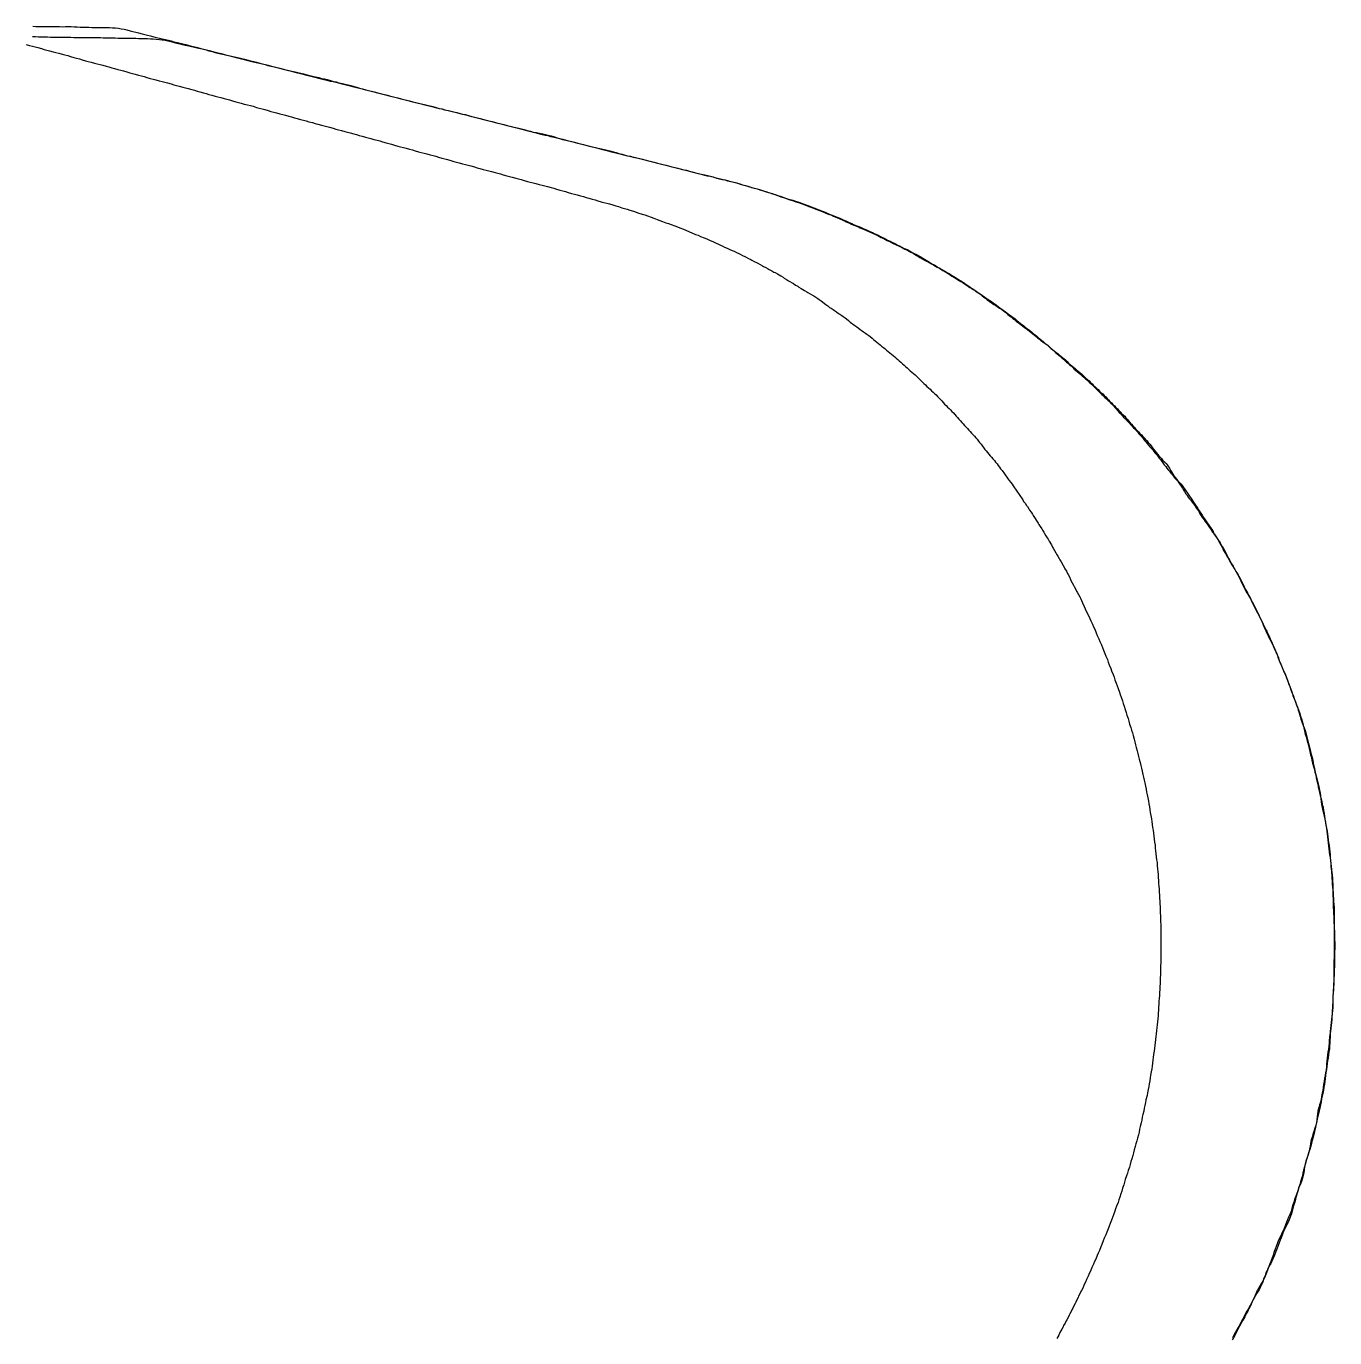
# Model space of a CAD drawing. Header units: millimetres. Extents: x 1.9 to 6, y -16.7 to 0.
# Drawn here: x 1.884 to 3.969, y -2.105 to -0.017 of the extents above; entities that cross this region are included whole.
import ezdxf

# ---------------------------------------------------------------- set-up
doc = ezdxf.new("R2010")
doc.units = ezdxf.units.MM
doc.header["$MEASUREMENT"] = 0
for name, color, linetype in [('Actual_1', 7, 'Continuous'), ('Actual_2', 7, 'Continuous'), ('Actual_3', 7, 'Continuous')]:
    doc.layers.add(name, color=color, linetype=linetype)

msp = doc.modelspace()

# ---------------------------------------------------------------- linework, layer by layer
at = {"layer": 'Actual_1'}
msp.add_lwpolyline([(1.8951, -0.0165), (1.8998, -0.0167), (1.9045, -0.0168), (1.9092, -0.0169), (1.9139, -0.017), (1.9186, -0.0171), (1.9233, -0.0171), (1.928, -0.0172), (1.9327, -0.0172), (1.9374, -0.0172), (1.9421, -0.0173), (1.9468, -0.0172), (1.9515, -0.0172), (1.9562, -0.0172), (1.9608, -0.0173), (1.9654, -0.0175), (1.9701, -0.0178), (1.9748, -0.018), (1.9796, -0.0181), (1.9842, -0.0182), (1.9889, -0.0183), (1.9937, -0.0184), (1.9984, -0.0185), (2.0031, -0.0185), (2.0078, -0.0185), (2.0125, -0.0185), (2.0172, -0.0186), (2.0219, -0.0188), (2.0266, -0.0191), (2.0312, -0.0197), (2.0357, -0.0204), (2.0402, -0.0213), (2.0447, -0.0223), (2.0501, -0.0237), (2.0545, -0.0247), (2.059, -0.0257), (2.0634, -0.0269), (2.0689, -0.0284), (2.0733, -0.0295), (2.0778, -0.0305), (2.0822, -0.0316), (2.0876, -0.0332), (2.092, -0.0343), (2.0965, -0.0353), (2.101, -0.0365), (2.1064, -0.0378), (2.1109, -0.0389), (2.1153, -0.0399), (2.1197, -0.0411), (2.1252, -0.0426), (2.1296, -0.0436), (2.1341, -0.0447), (2.1385, -0.0458), (2.1439, -0.0473), (2.1484, -0.0483), (2.1529, -0.0494), (2.1573, -0.0505), (2.1627, -0.0519), (2.1672, -0.0529), (2.1716, -0.054), (2.176, -0.0552), (2.1815, -0.0566), (2.186, -0.0577), (2.1904, -0.0587), (2.1948, -0.0598), (2.2003, -0.0613), (2.2047, -0.0624), (2.2092, -0.0634), (2.2137, -0.0646), (2.2191, -0.066), (2.2235, -0.067), (2.2279, -0.068), (2.2323, -0.0692), (2.2378, -0.0708), (2.2423, -0.0718), (2.2468, -0.0727), (2.2512, -0.0738), (2.2566, -0.0753), (2.2611, -0.0763), (2.2656, -0.0773), (2.27, -0.0784), (2.2754, -0.0799), (2.2798, -0.0811), (2.2842, -0.0822), (2.2886, -0.0834), (2.2941, -0.0849), (2.2986, -0.086), (2.3031, -0.0869), (2.3076, -0.088), (2.313, -0.0894), (2.3174, -0.0904), (2.3219, -0.0913), (2.3264, -0.0924), (2.3318, -0.0938), (2.3363, -0.0948), (2.3407, -0.0959), (2.3452, -0.0969), (2.3506, -0.0984), (2.355, -0.0995), (2.3595, -0.1005), (2.3639, -0.1016), (2.3694, -0.1031), (2.3738, -0.1043), (2.3782, -0.1053), (2.3827, -0.1064), (2.3881, -0.1079), (2.3926, -0.1089), (2.3971, -0.1099), (2.4015, -0.111), (2.4069, -0.1126), (2.4113, -0.1138), (2.4156, -0.115), (2.42, -0.1163), (2.4256, -0.1178), (2.43, -0.1189), (2.4345, -0.1198), (2.4389, -0.121), (2.4444, -0.1224), (2.4488, -0.1235), (2.4532, -0.1246), (2.4577, -0.1259), (2.4631, -0.1273), (2.4675, -0.1284), (2.4719, -0.1295), (2.4764, -0.1308), (2.4819, -0.1321), (2.4863, -0.1331), (2.4908, -0.1341), (2.4952, -0.1353), (2.5006, -0.1368), (2.5051, -0.1379), (2.5095, -0.139), (2.5139, -0.1403), (2.5194, -0.1416), (2.5239, -0.1426), (2.5283, -0.1437), (2.5327, -0.1449), (2.5382, -0.1463), (2.5427, -0.1473), (2.5472, -0.1482), (2.5516, -0.1494), (2.557, -0.1508), (2.5614, -0.1519), (2.5659, -0.1529), (2.5704, -0.1541), (2.5758, -0.1555), (2.5802, -0.1565), (2.5846, -0.1576), (2.589, -0.1589), (2.5945, -0.1604), (2.599, -0.1614), (2.6035, -0.1624), (2.6079, -0.1636), (2.6133, -0.1649), (2.6178, -0.166), (2.6222, -0.1671), (2.6266, -0.1684), (2.6321, -0.1698), (2.6365, -0.1708), (2.641, -0.1719), (2.6454, -0.1731), (2.6509, -0.1744), (2.6553, -0.1755), (2.6598, -0.1765), (2.6641, -0.1778), (2.6696, -0.1792), (2.6741, -0.1803), (2.6785, -0.1814), (2.6839, -0.1829), (2.6884, -0.184), (2.6929, -0.185), (2.6974, -0.1859), (2.702, -0.1869), (2.7073, -0.188), (2.7118, -0.1889), (2.7163, -0.1899), (2.7206, -0.1911), (2.7261, -0.1928), (2.7304, -0.194), (2.7348, -0.1952), (2.7392, -0.1965), (2.7448, -0.1979), (2.7492, -0.1989), (2.7537, -0.2), (2.758, -0.2012), (2.7635, -0.2027), (2.7679, -0.2038), (2.7724, -0.2049), (2.7778, -0.2064), (2.7823, -0.2074), (2.7868, -0.2084), (2.7913, -0.2094), (2.7958, -0.2105), (2.8012, -0.2117), (2.8057, -0.2126), (2.8101, -0.2137), (2.8144, -0.2149), (2.8199, -0.2166), (2.8243, -0.2178), (2.8287, -0.219), (2.8342, -0.2205), (2.8386, -0.2216), (2.8431, -0.2227), (2.8475, -0.2238), (2.853, -0.2252), (2.8574, -0.2263), (2.8619, -0.2273), (2.8663, -0.2283), (2.8718, -0.2298), (2.8762, -0.231), (2.8806, -0.2321), (2.8851, -0.2332), (2.8905, -0.2347), (2.895, -0.2357), (2.8995, -0.2367), (2.9039, -0.2378), (2.9093, -0.2393), (2.9138, -0.2404), (2.9182, -0.2415), (2.9226, -0.2426), (2.9281, -0.2443), (2.9325, -0.2454), (2.9369, -0.2464), (2.9414, -0.2476), (2.9468, -0.249), (2.9513, -0.2499), (2.9558, -0.2509), (2.9603, -0.2519), (2.9657, -0.2534), (2.9702, -0.2544), (2.9746, -0.2555), (2.979, -0.2566), (2.9845, -0.2583), (2.9889, -0.2594), (2.9934, -0.2604), (2.9979, -0.2614), (3.0033, -0.2627), (3.0078, -0.2638), (3.0122, -0.2648), (3.0165, -0.266), (3.022, -0.2678), (3.0264, -0.2691), (3.0307, -0.2703), (3.0351, -0.2718), (3.0406, -0.2733), (3.045, -0.2744), (3.0493, -0.2757), (3.0548, -0.2776), (3.0591, -0.2788), (3.0634, -0.2802), (3.069, -0.282), (3.0733, -0.2832), (3.0777, -0.2844), (3.0819, -0.2859), (3.0874, -0.2877), (3.0916, -0.2891), (3.0972, -0.2912), (3.1016, -0.2925), (3.1059, -0.2937), (3.1102, -0.2951), (3.1157, -0.2969), (3.1199, -0.2982), (3.124, -0.2999), (3.1296, -0.3019), (3.1338, -0.3035), (3.1393, -0.3058), (3.1435, -0.3073), (3.1475, -0.3091), (3.1531, -0.3113), (3.1573, -0.3129), (3.1628, -0.3152), (3.167, -0.3167), (3.1711, -0.3184), (3.1767, -0.3206), (3.1807, -0.3222), (3.1863, -0.3247), (3.1902, -0.3264), (3.1958, -0.3291), (3.1998, -0.3308), (3.2038, -0.3327), (3.2095, -0.3349), (3.2135, -0.3366), (3.2191, -0.339), (3.2231, -0.3406), (3.2287, -0.3433), (3.2326, -0.3449), (3.2364, -0.3469), (3.2382, -0.3477), (3.2421, -0.3495), (3.2458, -0.3515), (3.2476, -0.3523), (3.2515, -0.3541), (3.2552, -0.3562), (3.257, -0.357), (3.2609, -0.3587), (3.2646, -0.3607), (3.2665, -0.3616), (3.2703, -0.3634), (3.274, -0.3655), (3.2758, -0.3664), (3.2797, -0.3682), (3.2834, -0.3703), (3.2852, -0.3711), (3.2891, -0.3729), (3.2927, -0.375), (3.2946, -0.3759), (3.2983, -0.3777), (3.3039, -0.3808), (3.3076, -0.3827), (3.3096, -0.3837), (3.3131, -0.3859), (3.3166, -0.3879), (3.3186, -0.3891), (3.3221, -0.3913), (3.3255, -0.3935), (3.3275, -0.3947), (3.331, -0.3967), (3.3332, -0.3978), (3.3365, -0.4001), (3.3401, -0.4021), (3.3421, -0.4032), (3.3457, -0.4052), (3.3492, -0.4073), (3.3512, -0.4085), (3.3548, -0.4104), (3.3602, -0.4138), (3.3637, -0.4158), (3.3657, -0.4171), (3.3691, -0.4193), (3.3725, -0.4216), (3.3746, -0.4228), (3.378, -0.4249), (3.3802, -0.4262), (3.3834, -0.4285), (3.3866, -0.4307), (3.3887, -0.4322), (3.3919, -0.4343), (3.3941, -0.4358), (3.3973, -0.4381), (3.4005, -0.4405), (3.4027, -0.4418), (3.406, -0.4439), (3.4081, -0.4453), (3.4114, -0.4475), (3.4146, -0.4499), (3.4167, -0.4512), (3.42, -0.4533), (3.4222, -0.4548), (3.4253, -0.4571), (3.4305, -0.461), (3.4336, -0.4633), (3.4358, -0.465), (3.439, -0.4671), (3.4412, -0.4687), (3.4443, -0.471), (3.4472, -0.4734), (3.4495, -0.4749), (3.4526, -0.4771), (3.4548, -0.4788), (3.4579, -0.481), (3.4601, -0.4827), (3.463, -0.4851), (3.4658, -0.4876), (3.4682, -0.4892), (3.471, -0.4915), (3.4733, -0.4934), (3.4762, -0.4956), (3.4784, -0.4975), (3.4814, -0.4997), (3.4838, -0.5013), (3.4866, -0.5038), (3.4894, -0.5062), (3.4918, -0.5079), (3.4946, -0.5101), (3.4969, -0.5121), (3.4996, -0.5144), (3.5019, -0.5164), (3.5047, -0.5187), (3.507, -0.5206), (3.5097, -0.523), (3.5121, -0.5247), (3.5148, -0.5273), (3.5173, -0.5298), (3.5198, -0.5316), (3.5227, -0.534), (3.5249, -0.5358), (3.5279, -0.538), (3.5301, -0.5398), (3.533, -0.5421), (3.5354, -0.5439), (3.5381, -0.5463), (3.5406, -0.548), (3.5431, -0.5506), (3.5454, -0.5532), (3.548, -0.5551), (3.5505, -0.5575), (3.5529, -0.5595), (3.5557, -0.5619), (3.558, -0.5638), (3.5608, -0.5661), (3.563, -0.5681), (3.5658, -0.5704), (3.5681, -0.5725), (3.5707, -0.5748), (3.573, -0.5769), (3.5755, -0.5793), (3.5779, -0.5814), (3.5803, -0.5839), (3.5828, -0.586), (3.5851, -0.5885), (3.5876, -0.5906), (3.5899, -0.5931), (3.5924, -0.5951), (3.5948, -0.5977), (3.5971, -0.6003), (3.5996, -0.6021), (3.6019, -0.6046), (3.6044, -0.6067), (3.6066, -0.6092), (3.6091, -0.6115), (3.6112, -0.614), (3.6137, -0.6162), (3.6159, -0.6188), (3.6184, -0.621), (3.6205, -0.6235), (3.6231, -0.6257), (3.6251, -0.6283), (3.6277, -0.6305), (3.6296, -0.6331), (3.6322, -0.6353), (3.6347, -0.6377), (3.6366, -0.6402), (3.639, -0.6429), (3.6409, -0.6452), (3.6432, -0.648), (3.6453, -0.6502), (3.6476, -0.6529), (3.6498, -0.6552), (3.6521, -0.6578), (3.6543, -0.6601), (3.6566, -0.6627), (3.6589, -0.665), (3.6613, -0.6675), (3.6635, -0.6698), (3.6659, -0.6722), (3.668, -0.6745), (3.6703, -0.6771), (3.672, -0.6795), (3.6745, -0.6822), (3.6769, -0.685), (3.6786, -0.6874), (3.6808, -0.6903), (3.6826, -0.6926), (3.6849, -0.6955), (3.6868, -0.6979), (3.6892, -0.7006), (3.6911, -0.7031), (3.6937, -0.7055), (3.6956, -0.7081), (3.6982, -0.7104), (3.7007, -0.7129), (3.7024, -0.7153), (3.7045, -0.7185), (3.7059, -0.7205), (3.7079, -0.724), (3.7102, -0.7275), (3.7113, -0.7295), (3.7134, -0.733), (3.7151, -0.7352), (3.7175, -0.7381), (3.7193, -0.7406), (3.7219, -0.7431), (3.7244, -0.7456), (3.7261, -0.7481), (3.7284, -0.7511), (3.73, -0.7533), (3.7321, -0.7565), (3.7336, -0.7587), (3.7359, -0.7619), (3.7382, -0.765), (3.7396, -0.7672), (3.7417, -0.7705), (3.7431, -0.7727), (3.7453, -0.7759), (3.7477, -0.7791), (3.749, -0.7813), (3.7511, -0.7846), (3.7524, -0.7867), (3.7546, -0.7901), (3.7569, -0.7934), (3.7582, -0.7955), (3.7603, -0.7989), (3.7617, -0.8011), (3.764, -0.8042), (3.7663, -0.8073), (3.7678, -0.8095), (3.7699, -0.8128), (3.7713, -0.8149), (3.7736, -0.8182), (3.7759, -0.8215), (3.776, -0.8239), (3.7775, -0.8261), (3.7798, -0.8292), (3.7822, -0.8323), (3.7835, -0.8345), (3.7854, -0.838), (3.7864, -0.84), (3.7885, -0.8435), (3.7903, -0.8473), (3.7912, -0.8492), (3.7934, -0.8529), (3.7954, -0.8565), (3.7966, -0.8585), (3.7987, -0.862), (3.8009, -0.8653), (3.802, -0.8674), (3.804, -0.871), (3.8073, -0.8765), (3.8092, -0.8801), (3.8103, -0.882), (3.8124, -0.8856), (3.8145, -0.8892), (3.8156, -0.8911), (3.8175, -0.8947), (3.8197, -0.8983), (3.8206, -0.9002), (3.8224, -0.904), (3.8244, -0.9078), (3.8253, -0.9096), (3.8271, -0.9134), (3.8302, -0.9189), (3.8321, -0.9227), (3.835, -0.9282), (3.8367, -0.9321), (3.8395, -0.9376), (3.8413, -0.9415), (3.8444, -0.9471), (3.8462, -0.9508), (3.8492, -0.9563), (3.8509, -0.9602), (3.8535, -0.9658), (3.8551, -0.9698), (3.857, -0.9737), (3.8595, -0.9793), (3.8613, -0.9832), (3.8622, -0.9849), (3.864, -0.9888), (3.8659, -0.9926), (3.8669, -0.9944), (3.8688, -0.9982), (3.8707, -1.002), (3.8716, -1.0037), (3.8734, -1.0075), (3.8751, -1.0115), (3.8774, -1.0171), (3.8788, -1.0213), (3.8804, -1.0254), (3.8827, -1.0311), (3.8843, -1.0351), (3.8869, -1.0406), (3.8884, -1.0447), (3.8902, -1.0487), (3.8923, -1.0544), (3.8939, -1.0585), (3.8962, -1.064), (3.8977, -1.0682), (3.8993, -1.0724), (3.9013, -1.078), (3.9027, -1.0822), (3.905, -1.0877), (3.9066, -1.0919), (3.9081, -1.0961), (3.91, -1.1016), (3.9113, -1.1059), (3.9125, -1.1102), (3.9142, -1.1157), (3.9156, -1.1201), (3.9169, -1.1244), (3.9192, -1.13), (3.9207, -1.1341), (3.9221, -1.1383), (3.9239, -1.1438), (3.925, -1.1482), (3.9259, -1.1526), (3.927, -1.1571), (3.9285, -1.1625), (3.9296, -1.167), (3.9307, -1.1714), (3.9319, -1.1758), (3.9334, -1.1812), (3.9343, -1.1857), (3.9352, -1.1902), (3.9361, -1.1947), (3.9372, -1.1992), (3.9382, -1.2046), (3.9391, -1.2091), (3.94, -1.2137), (3.9409, -1.2182), (3.9423, -1.2235), (3.9432, -1.228), (3.9441, -1.2326), (3.9451, -1.2371), (3.9462, -1.2415), (3.9476, -1.2469), (3.9486, -1.2514), (3.9496, -1.2559), (3.9507, -1.2604), (3.9517, -1.2656), (3.9524, -1.2702), (3.953, -1.2748), (3.9537, -1.2794), (3.9545, -1.284), (3.9553, -1.2886), (3.9564, -1.2938), (3.9571, -1.2984), (3.9577, -1.303), (3.9583, -1.3076), (3.9589, -1.3122), (3.9595, -1.3168), (3.9603, -1.3214), (3.9611, -1.3266), (3.9616, -1.3312), (3.962, -1.3358), (3.9623, -1.3404), (3.9626, -1.3451), (3.963, -1.3498), (3.9634, -1.3545), (3.9639, -1.3591), (3.9645, -1.3638), (3.9651, -1.3684), (3.9656, -1.3734), (3.966, -1.3781), (3.9663, -1.3827), (3.9665, -1.3874), (3.9666, -1.392), (3.9668, -1.3967), (3.967, -1.4014), (3.9673, -1.4062), (3.9676, -1.4108), (3.968, -1.4155), (3.9683, -1.4202), (3.9684, -1.4249), (3.9685, -1.4295), (3.9685, -1.4342), (3.9685, -1.4389), (3.9685, -1.4436), (3.9686, -1.4483), (3.9687, -1.453), (3.9687, -1.4577), (3.9687, -1.4624), (3.9689, -1.4671), (3.9691, -1.4718), (3.9693, -1.4765), (3.9695, -1.4812), (3.9694, -1.4858), (3.9692, -1.4904), (3.9691, -1.4953), (3.969, -1.5), (3.969, -1.5047), (3.9689, -1.5094), (3.9688, -1.5141), (3.9686, -1.5188), (3.9684, -1.5235), (3.9683, -1.5281), (3.9682, -1.5328), (3.9681, -1.5375), (3.9678, -1.5422), (3.9675, -1.5469), (3.9672, -1.5515), (3.9669, -1.5562), (3.9666, -1.561), (3.9665, -1.5657), (3.9664, -1.5704), (3.9663, -1.5751), (3.9661, -1.5797), (3.9659, -1.5844), (3.9655, -1.589), (3.965, -1.5935), (3.9643, -1.5987), (3.9637, -1.6033), (3.9631, -1.6079), (3.9626, -1.6126), (3.9623, -1.6173), (3.962, -1.622), (3.9619, -1.6267), (3.9617, -1.6314), (3.9615, -1.6361), (3.9613, -1.6407), (3.9608, -1.6453), (3.9601, -1.6498), (3.9593, -1.655), (3.9587, -1.6596), (3.9581, -1.6642), (3.9574, -1.6688), (3.9568, -1.6734), (3.9561, -1.6781), (3.9554, -1.6827), (3.9547, -1.6878), (3.9541, -1.6925), (3.9535, -1.6971), (3.9529, -1.7017), (3.9522, -1.7062), (3.9513, -1.7108), (3.9502, -1.7161), (3.9493, -1.7206), (3.9484, -1.7251), (3.9476, -1.7297), (3.9467, -1.7342), (3.9455, -1.7395), (3.9445, -1.744), (3.9436, -1.7485), (3.9426, -1.753), (3.9414, -1.7575), (3.9401, -1.7629), (3.9391, -1.7673), (3.9379, -1.7716), (3.9359, -1.7771), (3.9346, -1.7814), (3.9333, -1.7858), (3.932, -1.7904), (3.9309, -1.7958), (3.9301, -1.8004), (3.9293, -1.8049), (3.9283, -1.8093), (3.9267, -1.8147), (3.9253, -1.819), (3.924, -1.8233), (3.9226, -1.8278), (3.9214, -1.8333), (3.9207, -1.838), (3.9201, -1.8426), (3.9193, -1.847), (3.9181, -1.8512), (3.9162, -1.8566), (3.9147, -1.8607), (3.9123, -1.8663), (3.9109, -1.8705), (3.9095, -1.8749), (3.9077, -1.8804), (3.9066, -1.8848), (3.9056, -1.8893), (3.9044, -1.8937), (3.9028, -1.8991), (3.9018, -1.9036), (3.9006, -1.9079), (3.899, -1.9119), (3.8969, -1.9174), (3.8951, -1.9212), (3.8942, -1.923), (3.8923, -1.9268), (3.8904, -1.9307), (3.8879, -1.9364), (3.8864, -1.9406), (3.8841, -1.9461), (3.8826, -1.9502), (3.8809, -1.9543), (3.8787, -1.96), (3.8772, -1.9642), (3.8754, -1.9682), (3.8734, -1.9738), (3.8718, -1.9778), (3.8692, -1.9833), (3.8674, -1.9871), (3.8663, -1.9889), (3.8643, -1.9926), (3.8624, -1.9964), (3.8615, -1.9982), (3.8598, -2.0022), (3.8583, -2.0064), (3.8566, -2.0106), (3.8549, -2.0162), (3.8534, -2.0202), (3.8506, -2.0256), (3.8487, -2.0292), (3.8474, -2.0312), (3.8453, -2.0346), (3.843, -2.0382), (3.842, -2.0401), (3.8401, -2.044), (3.838, -2.0477), (3.8373, -2.0495), (3.8355, -2.0534), (3.8336, -2.0572), (3.8327, -2.059), (3.8309, -2.0628), (3.8289, -2.0664), (3.8279, -2.0683), (3.826, -2.072), (3.8227, -2.0775), (3.8208, -2.0811), (3.8197, -2.083), (3.8176, -2.0867), (3.8157, -2.0905), (3.8148, -2.0923), (3.8129, -2.096), (3.8111, -2.0999), (3.8102, -2.1017), (3.8081, -2.1054), (3.8061, -2.1089)], dxfattribs=at)
at = {"layer": 'Actual_2'}
msp.add_lwpolyline([(1.8844, -0.0458), (1.8898, -0.0473), (1.8943, -0.0484), (1.8987, -0.0494), (1.9031, -0.0506), (1.9086, -0.0522), (1.9129, -0.0534), (1.9173, -0.0545), (1.9217, -0.0559), (1.9272, -0.0574), (1.9316, -0.0585), (1.9361, -0.0596), (1.9415, -0.0611), (1.9459, -0.0623), (1.9504, -0.0633), (1.9547, -0.0645), (1.9602, -0.0662), (1.9646, -0.0674), (1.969, -0.0685), (1.9733, -0.0698), (1.9788, -0.0714), (1.9833, -0.0726), (1.9877, -0.0737), (1.9931, -0.0753), (1.9976, -0.0764), (2.002, -0.0775), (2.0064, -0.0786), (2.0119, -0.0802), (2.0162, -0.0814), (2.0206, -0.0826), (2.0249, -0.0839), (2.0305, -0.0855), (2.0349, -0.0866), (2.0393, -0.0877), (2.0448, -0.0893), (2.0492, -0.0905), (2.0536, -0.0916), (2.058, -0.0928), (2.0635, -0.0944), (2.0679, -0.0955), (2.0723, -0.0967), (2.0766, -0.0979), (2.0821, -0.0995), (2.0865, -0.1007), (2.0909, -0.1018), (2.0964, -0.1034), (2.1008, -0.1046), (2.1052, -0.1057), (2.1096, -0.1069), (2.1151, -0.1085), (2.1195, -0.1097), (2.1239, -0.1108), (2.1282, -0.1121), (2.1337, -0.1137), (2.1382, -0.1148), (2.1426, -0.1159), (2.1481, -0.1174), (2.1525, -0.1186), (2.1568, -0.1198), (2.1612, -0.121), (2.1667, -0.1227), (2.1711, -0.1239), (2.1755, -0.1251), (2.1799, -0.1264), (2.1854, -0.1278), (2.1898, -0.1289), (2.1942, -0.13), (2.1997, -0.1316), (2.2041, -0.1328), (2.2084, -0.1339), (2.2128, -0.1352), (2.2183, -0.1369), (2.2227, -0.1381), (2.2271, -0.1392), (2.2315, -0.1405), (2.237, -0.1419), (2.2415, -0.1429), (2.2459, -0.144), (2.2513, -0.1457), (2.2557, -0.1469), (2.2601, -0.148), (2.2645, -0.1493), (2.27, -0.1509), (2.2743, -0.1521), (2.2787, -0.1533), (2.2831, -0.1546), (2.2886, -0.156), (2.2931, -0.1571), (2.2975, -0.1582), (2.3029, -0.1598), (2.3073, -0.161), (2.3117, -0.1622), (2.316, -0.1635), (2.3216, -0.1651), (2.326, -0.1662), (2.3304, -0.1673), (2.3348, -0.1686), (2.3403, -0.1701), (2.3447, -0.1712), (2.3491, -0.1723), (2.3546, -0.1739), (2.359, -0.1751), (2.3634, -0.1762), (2.3677, -0.1775), (2.3732, -0.1791), (2.3777, -0.1802), (2.3821, -0.1813), (2.3865, -0.1825), (2.392, -0.184), (2.3964, -0.1851), (2.4008, -0.1863), (2.4062, -0.1879), (2.4106, -0.1891), (2.415, -0.1903), (2.4194, -0.1915), (2.4249, -0.1931), (2.4293, -0.1943), (2.4337, -0.1954), (2.4381, -0.1967), (2.4436, -0.1982), (2.448, -0.1993), (2.4523, -0.2005), (2.4578, -0.2022), (2.4622, -0.2033), (2.4666, -0.2045), (2.471, -0.2057), (2.4765, -0.2073), (2.4809, -0.2084), (2.4854, -0.2095), (2.4897, -0.2107), (2.4952, -0.2123), (2.4996, -0.2134), (2.504, -0.2147), (2.5094, -0.2163), (2.5139, -0.2175), (2.5183, -0.2186), (2.5227, -0.2198), (2.5282, -0.2214), (2.5326, -0.2225), (2.537, -0.2236), (2.5413, -0.2249), (2.5468, -0.2264), (2.5512, -0.2276), (2.5556, -0.2288), (2.5611, -0.2305), (2.5655, -0.2317), (2.5699, -0.2328), (2.5743, -0.234), (2.5798, -0.2355), (2.5842, -0.2366), (2.5886, -0.2377), (2.5929, -0.2391), (2.5984, -0.2407), (2.6028, -0.2418), (2.6072, -0.2431), (2.6127, -0.2447), (2.6171, -0.2458), (2.6216, -0.2469), (2.626, -0.248), (2.6315, -0.2495), (2.6359, -0.2506), (2.6403, -0.2517), (2.6446, -0.253), (2.6501, -0.2546), (2.6545, -0.2557), (2.6589, -0.257), (2.6644, -0.2585), (2.6688, -0.2597), (2.6732, -0.2608), (2.6776, -0.262), (2.6831, -0.2636), (2.6875, -0.2648), (2.6919, -0.2659), (2.6963, -0.2672), (2.7018, -0.2686), (2.7063, -0.2696), (2.7107, -0.2707), (2.7151, -0.2719), (2.7206, -0.2734), (2.7249, -0.2745), (2.7293, -0.2758), (2.7348, -0.2775), (2.7392, -0.2787), (2.7436, -0.2799), (2.7479, -0.2812), (2.7534, -0.2827), (2.7578, -0.2838), (2.7622, -0.2851), (2.7677, -0.2867), (2.7721, -0.2879), (2.7765, -0.2891), (2.7808, -0.2904), (2.7863, -0.292), (2.7907, -0.2932), (2.7951, -0.2944), (2.8006, -0.2961), (2.805, -0.2973), (2.8094, -0.2984), (2.8138, -0.2996), (2.8192, -0.3012), (2.8236, -0.3024), (2.828, -0.3037), (2.8335, -0.3055), (2.8378, -0.3067), (2.8421, -0.308), (2.8464, -0.3094), (2.8519, -0.3112), (2.8562, -0.3125), (2.8605, -0.314), (2.866, -0.3158), (2.8703, -0.3171), (2.8745, -0.3187), (2.8801, -0.3207), (2.8842, -0.3222), (2.8898, -0.3245), (2.894, -0.3259), (2.8982, -0.3275), (2.9037, -0.3295), (2.908, -0.3309), (2.9122, -0.3324), (2.9178, -0.3344), (2.922, -0.3358), (2.9259, -0.3376), (2.9315, -0.3398), (2.9355, -0.3415), (2.9411, -0.344), (2.9452, -0.3456), (2.9508, -0.348), (2.955, -0.3495), (2.959, -0.3512), (2.9646, -0.3535), (2.9687, -0.3551), (2.9742, -0.3576), (2.9782, -0.3593), (2.9837, -0.362), (2.9877, -0.3638), (2.9915, -0.3657), (2.9933, -0.3665), (2.9972, -0.3682), (3.0011, -0.37), (3.0068, -0.3725), (3.0107, -0.3742), (3.0124, -0.375), (3.0163, -0.3769), (3.0201, -0.3787), (3.0219, -0.3796), (3.0256, -0.3816), (3.0294, -0.3835), (3.0313, -0.3844), (3.035, -0.3864), (3.0388, -0.3883), (3.0406, -0.3892), (3.0444, -0.3911), (3.0482, -0.393), (3.05, -0.3939), (3.0537, -0.3959), (3.0573, -0.3979), (3.0592, -0.399), (3.0629, -0.401), (3.0665, -0.4031), (3.0684, -0.4041), (3.0722, -0.406), (3.0758, -0.4081), (3.0777, -0.409), (3.0814, -0.4109), (3.0869, -0.4142), (3.0903, -0.4163), (3.0923, -0.4176), (3.0957, -0.4198), (3.099, -0.4221), (3.1011, -0.4233), (3.1046, -0.4253), (3.1067, -0.4265), (3.1101, -0.4287), (3.1136, -0.4307), (3.1156, -0.432), (3.1191, -0.4341), (3.1245, -0.4375), (3.128, -0.4396), (3.13, -0.4407), (3.1336, -0.4429), (3.1372, -0.4449), (3.1391, -0.446), (3.1427, -0.448), (3.1457, -0.4503), (3.148, -0.4516), (3.151, -0.4539), (3.1532, -0.4557), (3.1561, -0.458), (3.1584, -0.4597), (3.1615, -0.4619), (3.1645, -0.4644), (3.1668, -0.4657), (3.1701, -0.4678), (3.1722, -0.4693), (3.1755, -0.4715), (3.1786, -0.4739), (3.1808, -0.4752), (3.184, -0.4774), (3.1862, -0.479), (3.1892, -0.4812), (3.1915, -0.4828), (3.1944, -0.4852), (3.1972, -0.4877), (3.1996, -0.4893), (3.2026, -0.4916), (3.2048, -0.4933), (3.208, -0.4955), (3.2102, -0.497), (3.2133, -0.4993), (3.2163, -0.5017), (3.2186, -0.5032), (3.2217, -0.5054), (3.2239, -0.507), (3.2269, -0.5092), (3.2292, -0.5109), (3.2321, -0.5133), (3.2348, -0.5158), (3.2372, -0.5175), (3.24, -0.5198), (3.2423, -0.5217), (3.2452, -0.5239), (3.2474, -0.5259), (3.2503, -0.5281), (3.2526, -0.53), (3.2554, -0.5323), (3.2605, -0.5365), (3.2633, -0.5389), (3.2656, -0.5407), (3.2683, -0.543), (3.2706, -0.5451), (3.2733, -0.5474), (3.2755, -0.5495), (3.2782, -0.5518), (3.2805, -0.554), (3.2831, -0.5563), (3.2854, -0.5584), (3.288, -0.5607), (3.2904, -0.5626), (3.2931, -0.5651), (3.2956, -0.5677), (3.2981, -0.5694), (3.3006, -0.5718), (3.303, -0.5738), (3.3053, -0.5762), (3.3077, -0.5785), (3.31, -0.5809), (3.3124, -0.5832), (3.3148, -0.5856), (3.3172, -0.5878), (3.3196, -0.5902), (3.322, -0.5924), (3.3245, -0.5948), (3.3268, -0.597), (3.3294, -0.5993), (3.3317, -0.6015), (3.3341, -0.6038), (3.3364, -0.6062), (3.3387, -0.6085), (3.341, -0.611), (3.3432, -0.6133), (3.3456, -0.6159), (3.3478, -0.6182), (3.3502, -0.6206), (3.3525, -0.623), (3.3548, -0.6254), (3.3571, -0.6277), (3.3595, -0.6301), (3.3617, -0.6325), (3.3641, -0.6349), (3.3661, -0.6373), (3.3685, -0.6398), (3.3703, -0.6424), (3.3729, -0.6448), (3.3754, -0.6474), (3.3773, -0.6498), (3.3797, -0.6524), (3.3818, -0.6547), (3.3841, -0.6573), (3.3863, -0.6596), (3.3886, -0.6621), (3.3908, -0.6644), (3.3931, -0.6671), (3.3952, -0.6693), (3.3975, -0.6721), (3.3994, -0.6743), (3.4017, -0.6772), (3.4033, -0.6796), (3.4058, -0.6823), (3.4081, -0.6853), (3.4098, -0.6875), (3.412, -0.6905), (3.4139, -0.6928), (3.4162, -0.6956), (3.4181, -0.698), (3.4205, -0.7007), (3.4223, -0.7031), (3.4248, -0.7057), (3.4273, -0.7083), (3.429, -0.7108), (3.4313, -0.7137), (3.4331, -0.7159), (3.4352, -0.719), (3.4369, -0.7212), (3.4392, -0.7242), (3.4431, -0.7295), (3.4453, -0.7326), (3.447, -0.7348), (3.4492, -0.7379), (3.4507, -0.7402), (3.4531, -0.7432), (3.4556, -0.7461), (3.457, -0.7484), (3.4592, -0.7516), (3.4607, -0.7537), (3.4629, -0.757), (3.4666, -0.7623), (3.4688, -0.7656), (3.4703, -0.7677), (3.4724, -0.771), (3.4737, -0.7733), (3.4761, -0.7763), (3.4783, -0.7796), (3.4798, -0.7817), (3.4819, -0.785), (3.4832, -0.7873), (3.4856, -0.7904), (3.4878, -0.7937), (3.4891, -0.7958), (3.4912, -0.7992), (3.4947, -0.8046), (3.4968, -0.808), (3.4981, -0.8101), (3.5002, -0.8135), (3.5025, -0.8168), (3.5037, -0.8189), (3.5058, -0.8224), (3.507, -0.8245), (3.5092, -0.8279), (3.5113, -0.8313), (3.5126, -0.8333), (3.5146, -0.8369), (3.5179, -0.8423), (3.5198, -0.846), (3.5208, -0.848), (3.523, -0.8515), (3.525, -0.8551), (3.5261, -0.8571), (3.5282, -0.8606), (3.5303, -0.8642), (3.5314, -0.8662), (3.5334, -0.8697), (3.5367, -0.8752), (3.5386, -0.8789), (3.5395, -0.8809), (3.5417, -0.8844), (3.5435, -0.8882), (3.5444, -0.89), (3.5465, -0.8937), (3.5483, -0.8976), (3.5491, -0.8994), (3.5512, -0.9031), (3.5531, -0.9069), (3.5541, -0.9088), (3.5562, -0.9124), (3.5581, -0.9161), (3.5592, -0.918), (3.5612, -0.9216), (3.5631, -0.9254), (3.5641, -0.9272), (3.5659, -0.931), (3.5677, -0.9349), (3.5702, -0.9405), (3.5719, -0.9445), (3.5746, -0.9501), (3.5763, -0.9541), (3.5791, -0.9596), (3.5808, -0.9636), (3.5835, -0.9691), (3.5851, -0.9731), (3.587, -0.977), (3.5894, -0.9827), (3.591, -0.9867), (3.5936, -0.9923), (3.5952, -0.9963), (3.5977, -1.0019), (3.5993, -1.0059), (3.6011, -1.01), (3.6033, -1.0156), (3.6048, -1.0198), (3.6071, -1.0253), (3.6086, -1.0295), (3.6102, -1.0336), (3.6124, -1.0392), (3.6139, -1.0434), (3.6162, -1.0489), (3.6177, -1.0531), (3.6192, -1.0573), (3.6213, -1.0628), (3.6227, -1.0671), (3.6241, -1.0713), (3.6262, -1.0769), (3.6276, -1.0811), (3.6291, -1.0853), (3.6311, -1.0909), (3.6325, -1.0951), (3.634, -1.0994), (3.6357, -1.1049), (3.6369, -1.1093), (3.6382, -1.1136), (3.64, -1.1191), (3.6412, -1.1235), (3.6425, -1.1279), (3.6444, -1.1334), (3.6457, -1.1377), (3.647, -1.142), (3.6484, -1.1464), (3.6498, -1.1518), (3.6508, -1.1563), (3.6518, -1.1608), (3.6531, -1.1652), (3.6545, -1.1707), (3.6555, -1.1751), (3.6567, -1.1795), (3.658, -1.1839), (3.6594, -1.1894), (3.6604, -1.1939), (3.6614, -1.1983), (3.6626, -1.2028), (3.6638, -1.2082), (3.6647, -1.2127), (3.6656, -1.2173), (3.6666, -1.2218), (3.6679, -1.2271), (3.6688, -1.2316), (3.6697, -1.2362), (3.6705, -1.2407), (3.6715, -1.2452), (3.6725, -1.2505), (3.6733, -1.2551), (3.6741, -1.2597), (3.6748, -1.2643), (3.6755, -1.2688), (3.6763, -1.2734), (3.6773, -1.2787), (3.678, -1.2832), (3.6786, -1.2878), (3.6792, -1.2925), (3.6798, -1.2971), (3.6804, -1.3017), (3.681, -1.3064), (3.6818, -1.3115), (3.6824, -1.3161), (3.683, -1.3208), (3.6835, -1.3254), (3.684, -1.33), (3.6844, -1.3347), (3.685, -1.3393), (3.6856, -1.344), (3.6862, -1.3486), (3.6867, -1.3537), (3.6872, -1.3583), (3.6875, -1.363), (3.6879, -1.3676), (3.6882, -1.3723), (3.6885, -1.377), (3.6888, -1.3817), (3.6891, -1.3863), (3.6894, -1.391), (3.6897, -1.3957), (3.6901, -1.4004), (3.6904, -1.4051), (3.6906, -1.4098), (3.6908, -1.4145), (3.6911, -1.4192), (3.6912, -1.424), (3.6914, -1.4287), (3.6916, -1.4334), (3.6918, -1.4381), (3.692, -1.4428), (3.6922, -1.4474), (3.6923, -1.4521), (3.6923, -1.4568), (3.6923, -1.4615), (3.6923, -1.4662), (3.6924, -1.4709), (3.6924, -1.4756), (3.6924, -1.4803), (3.6925, -1.485), (3.6925, -1.4897), (3.6925, -1.4944), (3.6925, -1.499), (3.6924, -1.5037), (3.6922, -1.5084), (3.692, -1.5131), (3.6918, -1.5178), (3.6916, -1.5225), (3.6915, -1.5272), (3.6913, -1.5319), (3.6912, -1.5366), (3.691, -1.5413), (3.6909, -1.5459), (3.6906, -1.5506), (3.6903, -1.5555), (3.6899, -1.5602), (3.6896, -1.5648), (3.6893, -1.5695), (3.689, -1.5742), (3.6888, -1.5789), (3.6885, -1.5836), (3.6882, -1.5882), (3.6879, -1.5929), (3.6874, -1.5975), (3.6869, -1.6021), (3.6864, -1.6068), (3.6858, -1.6115), (3.6853, -1.6165), (3.6848, -1.6212), (3.6843, -1.6258), (3.6839, -1.6305), (3.6834, -1.6351), (3.6829, -1.6398), (3.6823, -1.6444), (3.6816, -1.649), (3.6808, -1.6541), (3.6801, -1.6588), (3.6795, -1.6634), (3.6789, -1.668), (3.6783, -1.6726), (3.6777, -1.6772), (3.6769, -1.6818), (3.676, -1.687), (3.6753, -1.6916), (3.6746, -1.6962), (3.6739, -1.7008), (3.6731, -1.7054), (3.6722, -1.7099), (3.6711, -1.7152), (3.6703, -1.7197), (3.6685, -1.7263), (3.6676, -1.7309), (3.6668, -1.7354), (3.6659, -1.7399), (3.665, -1.7444), (3.6637, -1.7498), (3.6627, -1.7543), (3.6618, -1.7588), (3.6609, -1.7633), (3.6595, -1.7687), (3.6584, -1.7732), (3.6575, -1.7777), (3.6565, -1.7822), (3.6551, -1.7876), (3.6538, -1.792), (3.6527, -1.7964), (3.6515, -1.8007), (3.6497, -1.8062), (3.6485, -1.8106), (3.6474, -1.815), (3.6459, -1.8206), (3.6445, -1.8249), (3.6434, -1.8293), (3.6422, -1.8336), (3.6404, -1.8391), (3.639, -1.8434), (3.6377, -1.8477), (3.6357, -1.8533), (3.6344, -1.8576), (3.6331, -1.8619), (3.6314, -1.8674), (3.6301, -1.8718), (3.6288, -1.8761), (3.627, -1.8817), (3.6255, -1.8859), (3.6241, -1.8901), (3.6218, -1.8957), (3.6202, -1.8998), (3.6188, -1.904), (3.6166, -1.9095), (3.6151, -1.9137), (3.6137, -1.9179), (3.6115, -1.9235), (3.6101, -1.9277), (3.6079, -1.9333), (3.6062, -1.9374), (3.6046, -1.9414), (3.6022, -1.947), (3.6006, -1.9511), (3.5981, -1.9567), (3.5965, -1.9607), (3.5944, -1.9664), (3.5925, -1.9704), (3.591, -1.9745), (3.5885, -1.98), (3.5868, -1.9841), (3.585, -1.988), (3.5825, -1.9936), (3.5801, -1.9992), (3.5782, -2.0032), (3.5766, -2.0072), (3.5739, -2.0127), (3.5722, -2.0167), (3.5702, -2.0205), (3.5695, -2.0222), (3.5678, -2.0262), (3.5658, -2.03), (3.565, -2.0317), (3.5633, -2.0356), (3.5613, -2.0394), (3.5604, -2.0412), (3.5586, -2.045), (3.5566, -2.0488), (3.5557, -2.0506), (3.5539, -2.0544), (3.552, -2.0582), (3.5511, -2.06), (3.5493, -2.0638), (3.5473, -2.0675), (3.5463, -2.0694), (3.5444, -2.0731), (3.5424, -2.0768), (3.5414, -2.0787), (3.5396, -2.0824), (3.5374, -2.086), (3.5365, -2.088), (3.5347, -2.0917), (3.5316, -2.0972), (3.5297, -2.101), (3.5266, -2.1064)], dxfattribs=at)
at = {"layer": 'Actual_3'}
msp.add_lwpolyline([(1.8946, -0.033), (1.8993, -0.0331), (1.904, -0.0333), (1.9087, -0.0334), (1.9134, -0.0335), (1.9181, -0.0336), (1.9228, -0.0337), (1.9275, -0.0337), (1.9322, -0.0338), (1.9368, -0.0339), (1.9415, -0.0339), (1.9462, -0.0339), (1.9509, -0.034), (1.9556, -0.0341), (1.9603, -0.0342), (1.965, -0.0343), (1.9697, -0.0343), (1.9744, -0.0343), (1.9791, -0.0344), (1.9838, -0.0344), (1.9885, -0.0345), (1.9932, -0.0346), (1.9979, -0.0347), (2.0026, -0.0347), (2.0072, -0.0348), (2.0119, -0.0349), (2.0166, -0.035), (2.0213, -0.0351), (2.026, -0.0352), (2.0307, -0.0353), (2.0354, -0.0353), (2.0401, -0.0354), (2.0448, -0.0355), (2.0495, -0.0355), (2.0542, -0.0356), (2.0588, -0.0357), (2.0635, -0.0358), (2.0682, -0.0359), (2.0729, -0.0361), (2.0776, -0.0362), (2.0823, -0.0364), (2.0869, -0.0366), (2.0915, -0.0369), (2.0965, -0.0374), (2.1011, -0.0381), (2.1057, -0.0388), (2.1102, -0.0397), (2.1146, -0.0408), (2.12, -0.0422), (2.1245, -0.0433), (2.129, -0.0443), (2.1334, -0.0454), (2.1378, -0.0466), (2.1433, -0.0478), (2.1478, -0.0488), (2.1523, -0.0497), (2.1568, -0.0508), (2.1622, -0.0521), (2.1666, -0.0532), (2.171, -0.0542), (2.1754, -0.0555), (2.1809, -0.057), (2.1853, -0.0581), (2.1898, -0.0592), (2.1943, -0.0603), (2.1997, -0.0616), (2.2042, -0.0626), (2.2087, -0.0636), (2.2131, -0.0647), (2.2185, -0.0662), (2.2229, -0.0673), (2.2273, -0.0684), (2.2318, -0.0696), (2.2373, -0.071), (2.2417, -0.072), (2.2462, -0.073), (2.2506, -0.0741), (2.2561, -0.0755), (2.2605, -0.0766), (2.265, -0.0777), (2.2694, -0.0788), (2.2748, -0.0802), (2.2793, -0.0812), (2.2837, -0.0823), (2.2881, -0.0834), (2.2936, -0.085), (2.2981, -0.086), (2.3025, -0.0871), (2.307, -0.0882), (2.3124, -0.0896), (2.3168, -0.0907), (2.3213, -0.0918), (2.3257, -0.093), (2.3311, -0.0945), (2.3356, -0.0955), (2.34, -0.0966), (2.3444, -0.0978), (2.3499, -0.0993), (2.3543, -0.1003), (2.3588, -0.1013), (2.3633, -0.1025), (2.3687, -0.1038), (2.3732, -0.1048), (2.3776, -0.1058), (2.3821, -0.1069), (2.3875, -0.1084), (2.392, -0.1094), (2.3964, -0.1105), (2.4008, -0.1116), (2.4063, -0.1131), (2.4107, -0.1142), (2.4152, -0.1152), (2.4196, -0.1163), (2.425, -0.1179), (2.4295, -0.1189), (2.434, -0.12), (2.4384, -0.1211), (2.4439, -0.1225), (2.4483, -0.1235), (2.4527, -0.1246), (2.457, -0.1259), (2.4625, -0.1275), (2.467, -0.1286), (2.4715, -0.1296), (2.4759, -0.1308), (2.4813, -0.1321), (2.4858, -0.1332), (2.4902, -0.1343), (2.4946, -0.1355), (2.5001, -0.1369), (2.5046, -0.138), (2.509, -0.139), (2.5135, -0.1401), (2.5189, -0.1414), (2.5234, -0.1424), (2.5278, -0.1435), (2.5322, -0.1446), (2.5377, -0.1462), (2.5421, -0.1473), (2.5466, -0.1483), (2.551, -0.1495), (2.5565, -0.1509), (2.561, -0.1518), (2.5654, -0.1528), (2.5699, -0.1539), (2.5753, -0.1553), (2.5798, -0.1563), (2.5842, -0.1573), (2.5886, -0.1585), (2.5941, -0.1601), (2.5985, -0.1613), (2.6029, -0.1624), (2.6073, -0.1636), (2.6128, -0.165), (2.6173, -0.166), (2.6217, -0.1671), (2.6261, -0.1682), (2.6316, -0.1697), (2.636, -0.1707), (2.6405, -0.1718), (2.6448, -0.173), (2.6503, -0.1745), (2.6548, -0.1755), (2.6593, -0.1766), (2.6637, -0.1777), (2.6691, -0.1791), (2.6736, -0.1801), (2.678, -0.1811), (2.6824, -0.1824), (2.6879, -0.1839), (2.6923, -0.1851), (2.6967, -0.1863), (2.7022, -0.1878), (2.7066, -0.1888), (2.7111, -0.1898), (2.7156, -0.1908), (2.72, -0.1919), (2.7254, -0.1933), (2.7299, -0.1944), (2.7343, -0.1955), (2.7387, -0.1968), (2.7442, -0.1981), (2.7487, -0.1991), (2.7532, -0.2001), (2.7576, -0.2012), (2.763, -0.2026), (2.7675, -0.2036), (2.7719, -0.2047), (2.7763, -0.206), (2.7818, -0.2074), (2.7862, -0.2085), (2.7907, -0.2096), (2.795, -0.2109), (2.8005, -0.2122), (2.805, -0.2133), (2.8094, -0.2144), (2.8149, -0.2159), (2.8193, -0.217), (2.8238, -0.218), (2.8282, -0.2191), (2.8326, -0.2203), (2.8381, -0.2216), (2.8426, -0.2227), (2.8471, -0.2237), (2.8516, -0.2248), (2.857, -0.226), (2.8614, -0.2271), (2.8658, -0.2281), (2.8702, -0.2295), (2.8757, -0.231), (2.8801, -0.2321), (2.8846, -0.2332), (2.89, -0.2347), (2.8945, -0.2358), (2.8989, -0.2368), (2.9034, -0.2379), (2.9078, -0.2391), (2.9133, -0.2404), (2.9177, -0.2415), (2.9222, -0.2425), (2.9266, -0.2438), (2.9321, -0.245), (2.9365, -0.246), (2.941, -0.2471), (2.9453, -0.2483), (2.9508, -0.2498), (2.9552, -0.2509), (2.9597, -0.2521), (2.9652, -0.2535), (2.9696, -0.2546), (2.9741, -0.2555), (2.9786, -0.2565), (2.983, -0.2578), (2.9884, -0.2591), (2.9929, -0.2602), (2.9973, -0.2612), (3.0018, -0.2625), (3.0072, -0.2638), (3.0117, -0.2649), (3.016, -0.266), (3.0215, -0.2677), (3.0259, -0.2689), (3.0302, -0.2702), (3.0346, -0.2715), (3.0401, -0.2732), (3.0445, -0.2744), (3.0489, -0.2756), (3.0544, -0.2773), (3.0587, -0.2785), (3.0631, -0.2797), (3.0672, -0.2812), (3.0728, -0.283), (3.0771, -0.2844), (3.0812, -0.2861), (3.0869, -0.288), (3.0911, -0.2894), (3.0967, -0.2914), (3.1009, -0.2928), (3.1052, -0.2942), (3.1107, -0.2961), (3.115, -0.2975), (3.1193, -0.2989), (3.1248, -0.3009), (3.129, -0.3023), (3.1331, -0.3039), (3.1387, -0.3063), (3.1428, -0.3078), (3.1484, -0.3102), (3.1525, -0.3117), (3.1566, -0.3133), (3.1622, -0.3156), (3.1663, -0.3171), (3.1703, -0.319), (3.176, -0.3211), (3.1799, -0.3229), (3.1855, -0.3254), (3.1894, -0.3272), (3.1911, -0.328), (3.195, -0.3298), (3.199, -0.3315), (3.2046, -0.334), (3.2087, -0.3357), (3.2126, -0.3375), (3.2183, -0.3398), (3.2223, -0.3415), (3.2279, -0.3439), (3.2319, -0.3455), (3.2375, -0.3482), (3.2413, -0.35), (3.2469, -0.3529), (3.2507, -0.3547), (3.2562, -0.3577), (3.2601, -0.3595), (3.2657, -0.3623), (3.2696, -0.3641), (3.2751, -0.3668), (3.2791, -0.3686), (3.2846, -0.3714), (3.2884, -0.3732), (3.2939, -0.3763), (3.2976, -0.3782), (3.2996, -0.3793), (3.303, -0.3815), (3.3065, -0.3836), (3.3085, -0.3848), (3.3121, -0.3869), (3.3156, -0.3891), (3.3176, -0.3901), (3.3214, -0.392), (3.3269, -0.395), (3.3306, -0.3968), (3.3361, -0.4), (3.3396, -0.402), (3.3416, -0.4032), (3.3451, -0.4054), (3.3486, -0.4075), (3.3506, -0.4087), (3.354, -0.4108), (3.3562, -0.412), (3.3594, -0.4144), (3.3628, -0.4165), (3.3649, -0.4179), (3.3683, -0.4199), (3.3738, -0.4233), (3.3773, -0.4254), (3.3793, -0.4267), (3.3826, -0.4289), (3.3859, -0.4312), (3.388, -0.4325), (3.3914, -0.4346), (3.3935, -0.4359), (3.3968, -0.4382), (3.4, -0.4404), (3.4022, -0.4419), (3.4053, -0.444), (3.4075, -0.4457), (3.4105, -0.448), (3.4128, -0.4496), (3.4156, -0.4521), (3.4187, -0.4545), (3.421, -0.456), (3.4243, -0.4581), (3.4264, -0.4595), (3.4297, -0.4617), (3.433, -0.4639), (3.4351, -0.4653), (3.4384, -0.4674), (3.4406, -0.4689), (3.4436, -0.4713), (3.4487, -0.4754), (3.4514, -0.4778), (3.4538, -0.4796), (3.4566, -0.4819), (3.4589, -0.4838), (3.4618, -0.486), (3.4641, -0.4878), (3.467, -0.4902), (3.4722, -0.4942), (3.4753, -0.4965), (3.4775, -0.4981), (3.4806, -0.5003), (3.4828, -0.502), (3.4858, -0.5043), (3.491, -0.5083), (3.4937, -0.5107), (3.496, -0.5126), (3.4989, -0.5149), (3.5011, -0.5168), (3.5041, -0.519), (3.5064, -0.5208), (3.5093, -0.5231), (3.5144, -0.5272), (3.5171, -0.5296), (3.5195, -0.5315), (3.5221, -0.5338), (3.5244, -0.5359), (3.5272, -0.5382), (3.5295, -0.5402), (3.5322, -0.5424), (3.5345, -0.5445), (3.5372, -0.5468), (3.5395, -0.5489), (3.5421, -0.5513), (3.5445, -0.5533), (3.547, -0.5558), (3.5495, -0.5576), (3.5519, -0.5602), (3.5544, -0.5628), (3.5569, -0.5646), (3.5595, -0.567), (3.5619, -0.569), (3.5646, -0.5713), (3.5669, -0.5733), (3.5696, -0.5756), (3.5719, -0.5777), (3.5746, -0.5799), (3.5769, -0.5821), (3.5794, -0.5844), (3.5818, -0.5866), (3.5842, -0.589), (3.5866, -0.5912), (3.5889, -0.5936), (3.5913, -0.596), (3.5936, -0.5983), (3.596, -0.6007), (3.5983, -0.603), (3.6007, -0.6053), (3.6032, -0.6077), (3.6056, -0.6098), (3.608, -0.6122), (3.6104, -0.6144), (3.6127, -0.6169), (3.6151, -0.6192), (3.6172, -0.6217), (3.6196, -0.6242), (3.6217, -0.6265), (3.624, -0.6292), (3.6261, -0.6315), (3.6284, -0.6341), (3.6307, -0.6364), (3.633, -0.6389), (3.6353, -0.6412), (3.6376, -0.6438), (3.6398, -0.646), (3.6421, -0.6486), (3.6442, -0.651), (3.6466, -0.6535), (3.6488, -0.6559), (3.6512, -0.6583), (3.6533, -0.6607), (3.6556, -0.6632), (3.6574, -0.6656), (3.6599, -0.6682), (3.6624, -0.671), (3.6641, -0.6733), (3.6664, -0.6762), (3.6683, -0.6785), (3.6706, -0.6813), (3.6726, -0.6836), (3.6749, -0.6863), (3.6769, -0.6887), (3.6793, -0.6913), (3.681, -0.6937), (3.6835, -0.6964), (3.6859, -0.6992), (3.6875, -0.7015), (3.6897, -0.7046), (3.6915, -0.7068), (3.6937, -0.7098), (3.6953, -0.7121), (3.6977, -0.715), (3.7002, -0.7179), (3.7018, -0.7202), (3.7041, -0.7231), (3.7061, -0.7254), (3.7084, -0.7282), (3.7103, -0.7304), (3.7125, -0.7333), (3.7142, -0.7356), (3.7166, -0.7385), (3.7192, -0.7412), (3.7207, -0.7436), (3.723, -0.7467), (3.7246, -0.7488), (3.7267, -0.7521), (3.7278, -0.7542), (3.7301, -0.7575), (3.7322, -0.761), (3.7336, -0.7631), (3.7358, -0.7664), (3.7373, -0.7688), (3.7399, -0.7716), (3.7423, -0.7744), (3.744, -0.7768), (3.7462, -0.7798), (3.7477, -0.7819), (3.7498, -0.7853), (3.7521, -0.7886), (3.7531, -0.7907), (3.7551, -0.7943), (3.7563, -0.7964), (3.7587, -0.7997), (3.7611, -0.8028), (3.7626, -0.805), (3.7648, -0.8082), (3.7664, -0.8103), (3.7686, -0.8135), (3.7723, -0.8188), (3.7744, -0.8222), (3.7773, -0.8252), (3.7795, -0.8284), (3.781, -0.8305), (3.7831, -0.8339), (3.7866, -0.8393), (3.7886, -0.8428), (3.7899, -0.8448), (3.7919, -0.8483), (3.794, -0.8519), (3.7949, -0.8537), (3.7968, -0.8575), (3.7987, -0.8613), (3.7995, -0.8631), (3.8014, -0.8669), (3.8034, -0.8706), (3.8044, -0.8726), (3.8065, -0.8762), (3.81, -0.8816), (3.812, -0.8851), (3.8132, -0.8871), (3.8153, -0.8905), (3.8172, -0.8943), (3.818, -0.896), (3.8199, -0.8999), (3.8216, -0.9038), (3.8224, -0.9056), (3.8244, -0.9094), (3.8263, -0.9132), (3.8273, -0.9151), (3.8294, -0.9187), (3.8316, -0.9222), (3.8327, -0.9242), (3.8347, -0.9277), (3.838, -0.9332), (3.8399, -0.9369), (3.8407, -0.9388), (3.8428, -0.9424), (3.8446, -0.9463), (3.8473, -0.9518), (3.849, -0.9558), (3.8518, -0.9614), (3.8535, -0.9653), (3.8556, -0.969), (3.8564, -0.9708), (3.8582, -0.9747), (3.8603, -0.9784), (3.861, -0.9802), (3.8628, -0.9841), (3.8647, -0.9879), (3.8672, -0.9936), (3.8689, -0.9976), (3.8714, -1.0032), (3.873, -1.0072), (3.8756, -1.0128), (3.8772, -1.0168), (3.879, -1.0209), (3.881, -1.0265), (3.8825, -1.0307), (3.885, -1.0362), (3.8866, -1.0403), (3.8892, -1.0458), (3.8908, -1.0498), (3.8924, -1.0539), (3.8945, -1.0595), (3.8959, -1.0638), (3.8976, -1.0679), (3.8996, -1.0735), (3.9012, -1.0777), (3.9035, -1.0832), (3.9049, -1.0874), (3.9065, -1.0915), (3.9086, -1.0971), (3.91, -1.1013), (3.9117, -1.1054), (3.9136, -1.1111), (3.915, -1.1153), (3.9165, -1.1196), (3.918, -1.1251), (3.919, -1.1295), (3.9199, -1.134), (3.9211, -1.1385), (3.9225, -1.1439), (3.9237, -1.1484), (3.925, -1.1527), (3.9267, -1.1582), (3.9277, -1.1626), (3.9287, -1.167), (3.9296, -1.1715), (3.931, -1.1769), (3.9321, -1.1814), (3.933, -1.1859), (3.9341, -1.1903), (3.9357, -1.1958), (3.9369, -1.2002), (3.9379, -1.2046), (3.9391, -1.209), (3.9406, -1.2145), (3.9417, -1.2189), (3.9428, -1.2234), (3.9439, -1.2278), (3.9452, -1.2331), (3.946, -1.2376), (3.9466, -1.2422), (3.9472, -1.2468), (3.9478, -1.2514), (3.9485, -1.256), (3.9494, -1.2606), (3.9505, -1.266), (3.9515, -1.2705), (3.9524, -1.2749), (3.9534, -1.2794), (3.9546, -1.2847), (3.9554, -1.2893), (3.9561, -1.2939), (3.9567, -1.2985), (3.9574, -1.3031), (3.958, -1.3077), (3.9586, -1.3124), (3.9591, -1.3174), (3.9595, -1.3221), (3.96, -1.3268), (3.9606, -1.3314), (3.9612, -1.336), (3.9619, -1.3406), (3.9626, -1.3452), (3.9633, -1.3499), (3.9638, -1.3549), (3.9641, -1.3595), (3.9643, -1.3642), (3.9645, -1.3689), (3.9647, -1.3736), (3.9651, -1.3783), (3.9654, -1.383), (3.9658, -1.3876), (3.9661, -1.3923), (3.9664, -1.397), (3.9666, -1.4017), (3.9667, -1.4064), (3.9667, -1.411), (3.9668, -1.4157), (3.9669, -1.4204), (3.9672, -1.4251), (3.9675, -1.4298), (3.9678, -1.4345), (3.968, -1.4392), (3.9682, -1.4441), (3.9685, -1.4488), (3.9687, -1.4534), (3.9689, -1.458), (3.9688, -1.4626), (3.9687, -1.4673), (3.9685, -1.472), (3.9684, -1.4768), (3.9684, -1.4815), (3.9685, -1.4862), (3.9685, -1.4909), (3.9684, -1.4955), (3.9683, -1.5002), (3.9682, -1.5049), (3.968, -1.5095), (3.9678, -1.5143), (3.9677, -1.5191), (3.9678, -1.5238), (3.9679, -1.5284), (3.968, -1.5331), (3.9679, -1.5377), (3.9676, -1.5422), (3.9672, -1.5473), (3.9669, -1.5519), (3.9667, -1.5566), (3.9665, -1.5613), (3.9664, -1.566), (3.9662, -1.5707), (3.9659, -1.5754), (3.9656, -1.58), (3.9654, -1.5847), (3.9651, -1.5894), (3.9648, -1.5941), (3.9645, -1.5988), (3.9643, -1.6034), (3.9639, -1.608), (3.9632, -1.6125), (3.9624, -1.6177), (3.9617, -1.6223), (3.9612, -1.627), (3.9607, -1.6317), (3.9603, -1.6363), (3.9599, -1.6409), (3.9593, -1.6455), (3.9585, -1.6501), (3.9577, -1.6553), (3.9572, -1.6599), (3.9568, -1.6646), (3.9564, -1.6692), (3.956, -1.6739), (3.9555, -1.6785), (3.9549, -1.6831), (3.9542, -1.6877), (3.9533, -1.6922), (3.9524, -1.6975), (3.9517, -1.702), (3.951, -1.7066), (3.9502, -1.7112), (3.9494, -1.7158), (3.9484, -1.7211), (3.9475, -1.7256), (3.9465, -1.73), (3.9453, -1.7344), (3.9439, -1.7388), (3.9427, -1.7444), (3.942, -1.749), (3.9414, -1.7536), (3.9408, -1.7582), (3.9402, -1.7628), (3.9392, -1.7672), (3.9383, -1.7726), (3.9373, -1.7771), (3.9363, -1.7815), (3.9351, -1.7858), (3.9334, -1.7913), (3.9323, -1.7957), (3.9311, -1.8002), (3.9295, -1.8056), (3.9282, -1.8099), (3.9269, -1.8142), (3.9252, -1.8183), (3.9234, -1.824), (3.9223, -1.8285), (3.9211, -1.8329), (3.9197, -1.8384), (3.9188, -1.8428), (3.9178, -1.8473), (3.9166, -1.8516), (3.9149, -1.8571), (3.9137, -1.8615), (3.9123, -1.8657), (3.9104, -1.8713), (3.909, -1.8755), (3.9076, -1.8798), (3.9055, -1.8853), (3.9042, -1.8896), (3.9028, -1.8939), (3.9009, -1.8994), (3.8997, -1.9037), (3.8982, -1.9079), (3.8959, -1.9134), (3.8943, -1.9174), (3.8924, -1.9214), (3.8903, -1.9271), (3.8886, -1.9312), (3.8862, -1.9367), (3.8845, -1.9406), (3.8837, -1.9424), (3.8817, -1.9461), (3.88, -1.9502), (3.8776, -1.9558), (3.8762, -1.96), (3.8747, -1.9643), (3.8726, -1.9698), (3.8712, -1.974), (3.8696, -1.9781), (3.8674, -1.9837), (3.8659, -1.9879), (3.8636, -1.9934), (3.8622, -1.9976), (3.8607, -2.0018), (3.8584, -2.0073), (3.8567, -2.0112), (3.8536, -2.0166), (3.8516, -2.0202), (3.8504, -2.0222), (3.8483, -2.0257), (3.8463, -2.0295), (3.8455, -2.0313), (3.8436, -2.0352), (3.8419, -2.0392), (3.8393, -2.0447), (3.8375, -2.0486), (3.8367, -2.0504), (3.8346, -2.0541), (3.8327, -2.0577), (3.8315, -2.0597), (3.8294, -2.0632), (3.8273, -2.0668), (3.8263, -2.0687), (3.8245, -2.0725), (3.8224, -2.0763), (3.8215, -2.0781), (3.8197, -2.0818), (3.8174, -2.0852), (3.8164, -2.0873), (3.8144, -2.0909), (3.8134, -2.0929), (3.8112, -2.0964), (3.8093, -2.1002), (3.8084, -2.102), (3.8064, -2.1057)], dxfattribs=at)

doc.saveas('drawing.dxf')
